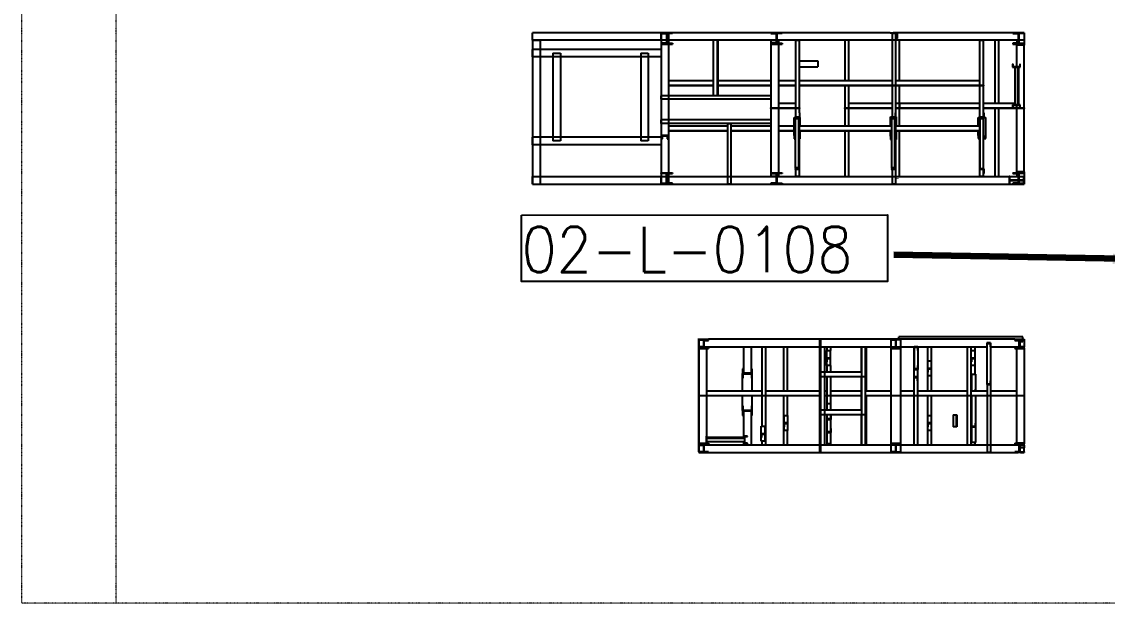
# Model space of a CAD drawing. Header units: inches. Extents: x 19 to 689223, y 34 to 210034.
# Drawn here: x 130474 to 144247, y 122592 to 129971 of the extents above; entities that cross this region are included whole.
import ezdxf

# ---------------------------------------------------------------- set-up
doc = ezdxf.new("R2010")
doc.units = ezdxf.units.IN
doc.header["$MEASUREMENT"] = 0
doc.linetypes.add('DIVIDE2', pattern=[0.625, 0.25, -0.125, 0, -0.125, 0, -0.125])
for name, color, linetype in [('_Auto', 7, 'Continuous'), ('CABLEROUTEALL-EMBED 1_DWG$0$DwgTemplate', 7, 'Continuous'), ('Pointers', 136, 'Continuous')]:
    doc.layers.add(name, color=color, linetype=linetype)
doc.layers.add('Layout', color=6, linetype='Continuous', lineweight=20)
doc.layers.add('SKIDS', color=3, linetype='Continuous', lineweight=30)
doc.styles.add('HZTXT', font='txt_qlt.shx', dxfattribs={"width": 0.7, "bigfont": 'hztxt.shx'})
doc.dimstyles.new('ISO-25', dxfattribs={"dimtxt": 1000, "dimasz": 2.5, "dimexe": 1.25, "dimexo": 0.625, "dimtad": 1, "dimlfac": 1.016, "dimtxsty": 'HZTXT', "dimcen": 2.5, "dimclrd": 4, "dimclre": 4, "dimclrt": 4, "dimadec": 4, "dimazin": 0, "dimtfac": 1, "dimtmove": 0, "dimatfit": 3, "dimfxl": 1, "dimlwd": -1, "dimlwe": -1, "dimarcsym": 0})

msp = doc.modelspace()

# ---------------------------------------------------------------- linework, layer by layer
at = {"layer": '_Auto', "color": 7, "linetype": 'Continuous'}
msp.add_lwpolyline([(136816.2732, 127518.2678), (141457.2645, 127519.0344), (141457.2645, 126676.2025), (136816.2732, 126675.4359)], close=True, dxfattribs=at)
at = {"layer": 'CABLEROUTEALL-EMBED 1_DWG$0$DwgTemplate', "color": 9, "linetype": 'Continuous'}
for p, q in [((138585.6276, 129830.9465), (136953.8115, 129830.9465)), ((136953.8115, 129734.9573), (136953.8115, 129830.9465)), ((138585.6276, 129830.9465), (138585.6276, 127911.1628)), ((138585.6276, 129830.9465), (138681.6168, 129830.9465)), ((138585.6276, 129830.9465), (138585.6276, 129821.3475)), ((138585.6276, 129830.9465), (138729.6114, 129830.9465)), ((138585.6276, 129734.9573), (138585.6276, 129830.9465)), ((141493.2019, 129830.9465), (138585.6276, 129830.9465)), ((138585.6276, 129821.3475), (138654.2599, 129821.3475)), ((138654.2599, 129821.3475), (138654.2599, 129696.5616)), ((138729.6114, 129821.3475), (138660.9791, 129821.3475)), ((138660.9791, 129821.3475), (138660.9791, 129696.5616)), ((138681.6168, 129830.9465), (138681.6168, 127911.1628)), ((138729.6114, 129830.9465), (138729.6114, 129821.3475)), ((139977.4707, 129830.9465), (140121.4545, 129830.9465)), ((139977.4707, 129830.9465), (139977.4707, 129821.3475)), ((139977.4707, 129821.3475), (140046.103, 129821.3475)), ((140046.103, 129821.3475), (140046.103, 129696.5616)), ((140121.4545, 129821.3475), (140052.8223, 129821.3475)), ((140052.8223, 129821.3475), (140052.8223, 129696.5616)), ((140121.4545, 129830.9465), (140121.4545, 129821.3475)), ((141493.2019, 129830.9465), (141529.008, 129830.9465)), ((141529.008, 129825.1871), (141493.2019, 129825.1871)), ((141515.2175, 129825.1871), (141515.2175, 128758.7473)), ((141585.2896, 129830.9465), (141529.008, 129830.9465)), ((141529.008, 129830.9465), (141529.008, 129825.1871)), ((141529.008, 129825.1871), (141580.787, 129825.1871)), ((141561.2923, 129825.1871), (141561.2923, 128813.4611)), ((141577.9225, 129758.9546), (141580.787, 129758.9546)), ((141580.787, 129825.1871), (141580.787, 129758.9546)), ((141580.787, 129758.9546), (141585.2896, 129758.9546)), ((141585.2896, 129758.9546), (141585.2896, 129830.9465)), ((143193.1084, 129830.9465), (141585.2896, 129830.9465)), ((141585.2896, 129758.9546), (141585.2896, 129764.7139)), ((143049.1246, 129830.9465), (143193.1084, 129830.9465)), ((143049.1246, 129830.9465), (143049.1246, 129821.3475)), ((143049.1246, 129821.3475), (143117.7569, 129821.3475)), ((143117.7569, 129821.3475), (143117.7569, 129696.5616)), ((143193.1084, 129821.3475), (143124.4761, 129821.3475)), ((143124.4761, 129821.3475), (143124.4761, 129696.5616)), ((143193.1084, 129830.9465), (143193.1084, 129821.3475)), ((143193.1084, 129830.9465), (143193.1084, 129734.9573)), ((136953.8115, 129734.9573), (136953.8115, 127911.1628)), ((136953.8115, 129734.9573), (137049.8007, 129734.9573)), ((138585.6276, 129734.9573), (136953.8115, 129734.9573)), ((136953.8115, 129523.7811), (136953.8115, 129619.7703)), ((138585.6276, 129619.7703), (136953.8115, 129619.7703)), ((137049.8007, 129734.9573), (137049.8007, 127911.1628)), ((143193.1084, 129734.9573), (138585.6276, 129734.9573)), ((138585.6276, 129696.5616), (138585.6276, 129686.9627)), ((138654.2599, 129696.5616), (138585.6276, 129696.5616)), ((138585.6276, 129686.9627), (138729.6114, 129686.9627)), ((138660.9791, 129696.5616), (138729.6114, 129696.5616)), ((138729.6114, 129696.5616), (138729.6114, 129686.9627)), ((139245.0733, 129734.9573), (139245.0733, 129032.3165)), ((139299.7871, 129032.3165), (139299.7871, 129734.9573)), ((139305.5465, 129734.9573), (139305.5465, 129032.3165)), ((139977.4707, 129734.9573), (139977.4707, 128007.152)), ((139977.4707, 129734.9573), (140073.4599, 129734.9573)), ((139977.4707, 129696.5616), (139977.4707, 129686.9627)), ((140046.103, 129696.5616), (139977.4707, 129696.5616)), ((139977.4707, 129686.9627), (140121.4545, 129686.9627)), ((140052.8223, 129696.5616), (140121.4545, 129696.5616)), ((140073.4599, 129734.9573), (140073.4599, 128007.152)), ((140121.4545, 129696.5616), (140121.4545, 129686.9627)), ((140296.1548, 128758.7473), (140296.1548, 129734.9573)), ((140296.1548, 129734.9573), (140342.2296, 129734.9573)), ((140342.2296, 128813.4611), (140342.2296, 129734.9573)), ((140918.1647, 129734.9573), (140918.1647, 129219.4954)), ((140964.2395, 129734.9573), (140964.2395, 129219.4954)), ((141609.2869, 129219.4954), (141609.2869, 129734.9573)), ((142628.692, 129734.9573), (142674.7668, 129734.9573)), ((142628.692, 128758.7473), (142628.692, 129734.9573)), ((142674.7668, 128758.7473), (142674.7668, 129734.9573)), ((142818.7506, 129734.9573), (142818.7506, 128931.5278)), ((142864.8254, 129734.9573), (142864.8254, 128931.5278)), ((143117.7569, 129696.5616), (143049.1246, 129696.5616)), ((143049.1246, 129696.5616), (143049.1246, 129686.9627)), ((143049.1246, 129686.9627), (143193.1084, 129686.9627)), ((143097.1192, 129734.9573), (143097.1192, 129696.5616)), ((143097.1192, 129686.9627), (143097.1192, 129674.7721)), ((143193.1084, 129674.7721), (143097.1192, 129674.7721)), ((143097.1192, 129397.4157), (143097.1192, 129674.7721)), ((143124.4761, 129696.5616), (143193.1084, 129696.5616)), ((143193.1084, 129734.9573), (143193.1084, 129696.5616)), ((143193.1084, 129696.5616), (143193.1084, 129686.9627)), ((143193.1084, 129686.9627), (143193.1084, 129674.7721)), ((143193.1084, 128067.3372), (143193.1084, 129674.7721)), ((138585.6276, 129523.7811), (136953.8115, 129523.7811)), ((137212.9823, 129571.7757), (137308.9715, 129571.7757)), ((137212.9823, 129571.7757), (137212.9823, 128458.3011)), ((137308.9715, 129571.7757), (137308.9715, 128458.3011)), ((138326.4568, 129571.7757), (138326.4568, 128458.3011)), ((138326.4568, 129571.7757), (138422.446, 129571.7757)), ((138422.446, 129571.7757), (138422.446, 128458.3011)), ((140290.3947, 129475.0186), (140290.3947, 129398.2272)), ((140296.1548, 129475.0186), (140290.3947, 129475.0186)), ((140295.1941, 129405.9064), (140295.1941, 129467.3394)), ((140295.1941, 129467.3394), (140296.1548, 129467.3394)), ((140342.2296, 129475.0186), (140573.552, 129475.0186)), ((140573.552, 129475.0186), (140573.552, 129398.2272)), ((140290.3947, 129398.2272), (140296.1548, 129398.2272)), ((140296.1548, 129405.9064), (140295.1941, 129405.9064)), ((140342.2296, 129398.2272), (140573.552, 129398.2272)), ((143052.4628, 129432.8904), (143045.246, 129432.8904)), ((143045.246, 129432.8904), (143045.246, 129394.3681)), ((143045.246, 129394.3681), (143142.771, 129394.3681)), ((143052.4628, 129397.4157), (143052.4628, 129432.8904)), ((143135.5542, 129397.4157), (143052.4628, 129397.4157)), ((143074.0428, 129394.3681), (143074.0428, 128914.4221)), ((143112.5651, 128914.4221), (143112.5651, 129394.3681)), ((143122.8053, 128914.4221), (143122.8053, 129394.3681)), ((143142.771, 129432.8904), (143135.5542, 129432.8904)), ((143135.5542, 129432.8904), (143135.5542, 129397.4157)), ((143142.771, 129394.3681), (143142.771, 129432.8904)), ((139245.0733, 129219.4954), (138681.6168, 129219.4954)), ((139977.4707, 129219.4954), (139305.5465, 129219.4954)), ((140296.1548, 129219.4954), (140073.4599, 129219.4954)), ((141515.2175, 129219.4954), (140342.2296, 129219.4954)), ((142628.692, 129219.4954), (141561.2923, 129219.4954)), ((138681.6168, 129164.7815), (139245.0733, 129164.7815)), ((139245.0733, 129159.0222), (138681.6168, 129159.0222)), ((139305.5465, 129164.7815), (139977.4707, 129164.7815)), ((139977.4707, 129159.0222), (139305.5465, 129159.0222)), ((140073.4599, 129164.7815), (140296.1548, 129164.7815)), ((140296.1548, 129159.0222), (140073.4599, 129159.0222)), ((140342.2296, 129164.7815), (141561.2923, 129164.7815)), ((140342.2296, 129159.0222), (140342.2296, 129164.7815)), ((141561.2923, 129159.0222), (140342.2296, 129159.0222)), ((140918.1647, 129159.0222), (140918.1647, 128643.5603)), ((140964.2395, 129159.0222), (140964.2395, 128643.5603)), ((141561.2923, 129159.0222), (141561.2923, 129164.7815)), ((141561.2923, 129164.7815), (142674.7668, 129164.7815)), ((141561.2923, 129164.7815), (141561.2923, 129159.0222)), ((142674.7668, 129159.0222), (141561.2923, 129159.0222)), ((141609.2869, 128876.814), (141609.2869, 129159.0222)), ((142674.7668, 129164.7815), (142674.7668, 129159.0222)), ((138585.6276, 128986.2416), (138585.6276, 129032.3165)), ((139977.4707, 129032.3165), (138585.6276, 129032.3165)), ((139977.4707, 128986.2416), (138585.6276, 128986.2416)), ((139977.4707, 129032.3165), (139977.4707, 128986.2416)), ((140296.1548, 128931.5278), (140073.4599, 128931.5278)), ((141515.2175, 128931.5278), (140964.2395, 128931.5278)), ((141609.2869, 128931.5278), (141561.2923, 128931.5278)), ((141609.2869, 128876.814), (141609.2869, 128931.5278)), ((142628.692, 128931.5278), (141609.2869, 128931.5278)), ((141609.2869, 128931.5278), (141609.2869, 128876.814)), ((143074.0428, 128931.5278), (142674.7668, 128931.5278)), ((139977.4707, 128871.0546), (139977.4707, 128876.814)), ((139977.4707, 128876.814), (140342.2296, 128876.814)), ((140342.2296, 128871.0546), (139977.4707, 128871.0546)), ((140340.789, 128813.4611), (140340.789, 128758.7473)), ((140346.5484, 128813.4611), (140340.789, 128813.4611)), ((140342.2296, 128876.814), (140342.2296, 128871.0546)), ((140346.5484, 128752.9879), (140346.5484, 128813.4611)), ((140918.1647, 128871.0546), (140918.1647, 128876.814)), ((140918.1647, 128876.814), (141515.2175, 128876.814)), ((141515.2175, 128871.0546), (140918.1647, 128871.0546)), ((141562.7321, 128813.4611), (141556.9727, 128813.4611)), ((141556.9727, 128813.4611), (141556.9727, 128758.7473)), ((141561.2923, 128876.814), (141609.2869, 128876.814)), ((141609.2869, 128871.0546), (141561.2923, 128871.0546)), ((141562.7321, 128752.9879), (141562.7321, 128813.4611)), ((141609.2869, 128871.0546), (141609.2869, 128876.814)), ((141609.2869, 128876.814), (142628.692, 128876.814)), ((141609.2869, 128876.814), (141609.2869, 128871.0546)), ((142628.692, 128871.0546), (141609.2869, 128871.0546)), ((141609.2869, 128643.5603), (141609.2869, 128871.0546)), ((142674.7668, 128871.0546), (142674.7668, 128876.814)), ((142674.7668, 128876.814), (143045.246, 128876.814)), ((143193.1084, 128871.0546), (142674.7668, 128871.0546)), ((142680.0462, 128813.4611), (142680.0462, 128758.7473)), ((142685.8055, 128813.4611), (142680.0462, 128813.4611)), ((142685.8055, 128752.9879), (142685.8055, 128813.4611)), ((142818.7506, 128871.0546), (142818.7506, 128007.152)), ((142864.8254, 128871.0546), (142864.8254, 128007.152)), ((143142.771, 128914.4221), (143045.246, 128914.4221)), ((143045.246, 128914.4221), (143045.246, 128875.8998)), ((143045.246, 128875.8998), (143052.4628, 128875.8998)), ((143052.4628, 128875.8998), (143052.4628, 128911.3745)), ((143052.4628, 128911.3745), (143135.5542, 128911.3745)), ((143052.4628, 128876.814), (143135.5542, 128876.814)), ((143097.1192, 128067.3372), (143097.1192, 128911.3745)), ((143135.5542, 128911.3745), (143135.5542, 128875.8998)), ((143135.5542, 128875.8998), (143142.771, 128875.8998)), ((143142.771, 128875.8998), (143142.771, 128914.4221)), ((143142.771, 128876.814), (143193.1084, 128876.814)), ((143193.1084, 128876.814), (143193.1084, 128871.0546)), ((138585.6276, 128679.0763), (138585.6276, 128725.1511)), ((139977.4707, 128725.1511), (138585.6276, 128725.1511)), ((139977.4707, 128679.0763), (138585.6276, 128679.0763)), ((139430.3324, 128643.5603), (138681.6168, 128643.5603)), ((139430.3324, 127911.1628), (139430.3324, 128679.0763)), ((139430.3324, 128679.0763), (139476.4072, 128679.0763)), ((139476.4072, 127911.1628), (139476.4072, 128679.0763)), ((139977.4707, 128643.5603), (139476.4072, 128643.5603)), ((139977.4707, 128725.1511), (139977.4707, 128679.0763)), ((140275.0364, 128643.5603), (140073.4599, 128643.5603)), ((140275.0364, 128527.4947), (140275.0364, 128755.8676)), ((140275.0364, 128755.8676), (140286.0752, 128755.8676)), ((140286.0752, 128758.7473), (140286.0752, 128752.9879)), ((140340.789, 128758.7473), (140286.0752, 128758.7473)), ((140286.0752, 128752.9879), (140346.5484, 128752.9879)), ((140292.7944, 128740.7973), (140334.0698, 128740.7973)), ((140292.7944, 128118.2115), (140292.7944, 128740.7973)), ((140296.1548, 128740.7973), (140296.1548, 128752.9879)), ((140334.0698, 128118.2115), (140334.0698, 128740.7973)), ((140342.2296, 128106.0208), (140342.2296, 128752.9879)), ((141511.8578, 128643.5603), (140342.2296, 128643.5603)), ((140346.5484, 128755.8676), (140351.8278, 128755.8676)), ((140351.8278, 128643.5603), (140351.8278, 128755.8676)), ((141494.0998, 128643.5603), (141494.0998, 128765.8726)), ((141494.0998, 128765.8726), (141515.2175, 128765.8726)), ((141502.2589, 128758.7473), (141502.2589, 128752.9879)), ((141556.9727, 128758.7473), (141502.2589, 128758.7473)), ((141502.2589, 128752.9879), (141562.7321, 128752.9879)), ((141511.8578, 128740.7973), (141553.1332, 128740.7973)), ((141511.8578, 128118.2115), (141511.8578, 128740.7973)), ((141515.2175, 128752.9879), (141515.2175, 128740.7973)), ((141553.1332, 128118.2115), (141553.1332, 128740.7973)), ((141561.2923, 128752.9879), (141561.2923, 128106.0208)), ((142628.692, 128643.5603), (141561.2923, 128643.5603)), ((141562.7321, 128765.8726), (141570.8912, 128765.8726)), ((141570.8912, 128643.5603), (141570.8912, 128765.8726)), ((142606.8056, 128755.8676), (142625.3324, 128755.8676)), ((142606.8056, 128643.5603), (142606.8056, 128755.8676)), ((142625.3324, 128758.7473), (142625.3324, 128752.9879)), ((142680.0462, 128758.7473), (142625.3324, 128758.7473)), ((142625.3324, 128752.9879), (142685.8055, 128752.9879)), ((142628.692, 128106.0208), (142628.692, 128752.9879)), ((142634.9304, 128740.7973), (142676.2058, 128740.7973)), ((142634.9304, 128106.0208), (142634.9304, 128740.7973)), ((142674.7668, 128740.7973), (142674.7668, 128752.9879)), ((142676.2058, 128106.0208), (142676.2058, 128740.7973)), ((142685.8055, 128755.8676), (142704.3306, 128755.8676)), ((142704.3306, 128525.6203), (142704.3306, 128755.8676)), ((136953.8115, 128410.3065), (136953.8115, 128506.2957)), ((138585.6276, 128506.2957), (136953.8115, 128506.2957)), ((138595.2265, 128527.4947), (138595.2265, 128486.2194)), ((138672.0179, 128527.4947), (138595.2265, 128527.4947)), ((138602.9056, 128522.6953), (138664.3387, 128522.6953)), ((138602.9056, 128486.2194), (138602.9056, 128522.6953)), ((138664.3387, 128522.6953), (138664.3387, 128486.2194)), ((138672.0179, 128486.2194), (138672.0179, 128527.4947)), ((138681.6168, 128588.8464), (139430.3324, 128588.8464)), ((139430.3324, 128583.0871), (138681.6168, 128583.0871)), ((139476.4072, 128588.8464), (139977.4707, 128588.8464)), ((139977.4707, 128583.0871), (139476.4072, 128583.0871)), ((140073.4599, 128588.8464), (140275.0364, 128588.8464)), ((140275.0364, 128583.0871), (140073.4599, 128583.0871)), ((140292.7944, 128527.4947), (140275.0364, 128527.4947)), ((140275.0364, 128527.4947), (140275.0364, 128486.2194)), ((140282.7155, 128522.6953), (140292.7944, 128522.6953)), ((140282.7155, 128486.2194), (140282.7155, 128522.6953)), ((140351.8278, 128527.4947), (140334.0698, 128527.4947)), ((140334.0698, 128522.6953), (140344.1486, 128522.6953)), ((140342.2296, 128588.8464), (141511.8578, 128588.8464)), ((140342.2296, 128583.0871), (140342.2296, 128588.8464)), ((141511.8578, 128583.0871), (140342.2296, 128583.0871)), ((140344.1486, 128522.6953), (140344.1486, 128486.2194)), ((140351.8278, 128527.4947), (140351.8278, 128583.0871)), ((140351.8278, 128486.2194), (140351.8278, 128527.4947)), ((140918.1647, 128583.0871), (140918.1647, 128007.152)), ((140964.2395, 128583.0871), (140964.2395, 128007.152)), ((141494.0998, 128517.7405), (141494.0998, 128583.0871)), ((141494.0998, 128517.7405), (141494.0998, 128476.4652)), ((141511.8578, 128517.7405), (141494.0998, 128517.7405)), ((141501.779, 128476.4652), (141501.779, 128512.9411)), ((141501.779, 128512.9411), (141511.8578, 128512.9411)), ((141553.1332, 128588.8464), (141561.2923, 128588.8464)), ((141561.2923, 128583.0871), (141553.1332, 128583.0871)), ((141570.8912, 128517.7405), (141553.1332, 128517.7405)), ((141553.1332, 128512.9411), (141563.212, 128512.9411)), ((141561.2923, 128583.0871), (141561.2923, 128588.8464)), ((141561.2923, 128588.8464), (142634.9304, 128588.8464)), ((141561.2923, 128588.8464), (141561.2923, 128583.0871)), ((142634.9304, 128583.0871), (141561.2923, 128583.0871)), ((141563.212, 128512.9411), (141563.212, 128476.4652)), ((141570.8912, 128517.7405), (141570.8912, 128583.0871)), ((141570.8912, 128476.4652), (141570.8912, 128517.7405)), ((141609.2869, 128007.152), (141609.2869, 128583.0871)), ((142606.8056, 128525.6203), (142606.8056, 128583.0871)), ((142606.8064, 128525.6203), (142606.8064, 128487.0979)), ((142614.0233, 128525.6203), (142606.8064, 128525.6203)), ((142614.0233, 128490.1456), (142614.0233, 128525.6203)), ((142697.1146, 128525.6203), (142697.1146, 128490.1456)), ((142704.3315, 128525.6203), (142697.1146, 128525.6203)), ((142704.3315, 128487.0979), (142704.3315, 128525.6203)), ((138585.6276, 128410.3065), (136953.8115, 128410.3065)), ((137308.9715, 128458.3011), (137212.9823, 128458.3011)), ((138422.446, 128458.3011), (138326.4568, 128458.3011)), ((138595.2265, 128486.2194), (138602.9056, 128486.2194)), ((138664.3387, 128486.2194), (138672.0179, 128486.2194)), ((140275.0364, 128486.2194), (140282.7155, 128486.2194)), ((140292.7944, 128487.0979), (140282.7155, 128487.0979)), ((140344.1486, 128487.0979), (140342.2296, 128487.0979)), ((140344.1486, 128486.2194), (140351.8278, 128486.2194)), ((141494.0998, 128476.4652), (141501.779, 128476.4652)), ((141511.8578, 128497.1028), (141501.779, 128497.1028)), ((141563.212, 128497.1028), (141561.2923, 128497.1028)), ((141563.212, 128476.4652), (141570.8912, 128476.4652)), ((142606.8064, 128487.0979), (142628.692, 128487.0979)), ((142628.692, 128490.1456), (142614.0233, 128490.1456)), ((142697.1146, 128490.1456), (142676.2058, 128490.1456)), ((142676.2058, 128487.0979), (142704.3315, 128487.0979)), ((140343.6687, 128106.0208), (140283.1955, 128106.0208)), ((140283.1955, 128106.0208), (140283.1955, 128100.2615)), ((140283.1955, 128100.2615), (140337.9093, 128100.2615)), ((140334.0698, 128118.2115), (140292.7944, 128118.2115)), ((140296.1548, 128106.0208), (140296.1548, 128118.2115)), ((140296.1548, 128007.152), (140296.1548, 128100.2615)), ((140337.9093, 128100.2615), (140337.9093, 128045.5477)), ((140343.6687, 128045.5477), (140343.6687, 128106.0208)), ((141505.1386, 128106.0208), (141505.1386, 128100.2615)), ((141565.6118, 128106.0208), (141505.1386, 128106.0208)), ((141505.1386, 128100.2615), (141559.8524, 128100.2615)), ((141553.1332, 128118.2115), (141511.8578, 128118.2115)), ((141515.2175, 128118.2115), (141515.2175, 128106.0208)), ((141515.2175, 128100.2615), (141515.2175, 127911.1628)), ((141559.8524, 128100.2615), (141559.8524, 128045.5477)), ((141565.6118, 128045.5477), (141565.6118, 128106.0208)), ((142685.8055, 128106.0208), (142625.3324, 128106.0208)), ((142625.3324, 128106.0208), (142625.3324, 128100.2615)), ((142625.3324, 128100.2615), (142680.0462, 128100.2615)), ((142628.692, 128007.152), (142628.692, 128100.2615)), ((142676.2058, 128106.0208), (142634.9304, 128106.0208)), ((142674.7668, 128007.152), (142674.7668, 128100.2615)), ((142680.0462, 128100.2615), (142680.0462, 128045.5477)), ((142685.8055, 128045.5477), (142685.8055, 128106.0208)), ((136953.8115, 128007.152), (138585.6276, 128007.152)), ((136953.8115, 127911.1628), (136953.8115, 128007.152)), ((138585.6276, 128045.5477), (138585.6276, 128055.1466)), ((138585.6276, 128055.1466), (138729.6114, 128055.1466)), ((138654.2599, 128045.5477), (138585.6276, 128045.5477)), ((138585.6276, 128007.152), (143193.1084, 128007.152)), ((138585.6276, 127911.1628), (138585.6276, 128007.152)), ((138654.2599, 127920.7617), (138654.2599, 128045.5477)), ((138660.9791, 128045.5477), (138729.6114, 128045.5477)), ((138660.9791, 127920.7617), (138660.9791, 128045.5477)), ((138729.6114, 128055.1466), (138729.6114, 128045.5477)), ((139977.4707, 128055.1466), (140121.4545, 128055.1466)), ((139977.4707, 128055.1466), (139977.4707, 128045.5477)), ((139977.4707, 128045.5477), (140046.103, 128045.5477)), ((140073.4599, 128007.152), (139977.4707, 128007.152)), ((140046.103, 128045.5477), (140046.103, 127920.7617)), ((140121.4545, 128045.5477), (140052.8223, 128045.5477)), ((140052.8223, 128045.5477), (140052.8223, 127920.7617)), ((140121.4545, 128055.1466), (140121.4545, 128045.5477)), ((140342.2296, 128007.152), (140296.1548, 128007.152)), ((140337.9093, 128045.5477), (140343.6687, 128045.5477)), ((140342.2296, 128007.152), (140342.2296, 128045.5477)), ((141559.8524, 128045.5477), (141565.6118, 128045.5477)), ((141561.2923, 128045.5477), (141561.2923, 127911.1628)), ((141585.2896, 127983.1547), (141585.2896, 127977.3953)), ((142674.7668, 128007.152), (142628.692, 128007.152)), ((142680.0462, 128045.5477), (142685.8055, 128045.5477)), ((143008.8091, 128007.152), (143001.13, 128007.152)), ((143001.13, 128007.152), (143001.13, 127911.1628)), ((143008.8091, 127961.7971), (143008.8091, 128007.152)), ((143185.4292, 127961.7971), (143008.8091, 127961.7971)), ((143008.8091, 127911.1628), (143008.8091, 127956.5177)), ((143008.8091, 127956.5177), (143185.4292, 127956.5177)), ((143049.1246, 128055.1466), (143049.1246, 128045.5477)), ((143049.1246, 128055.1466), (143193.1084, 128055.1466)), ((143049.1246, 128045.5477), (143117.7569, 128045.5477)), ((143097.1192, 128067.3372), (143097.1192, 128055.1466)), ((143193.1084, 128067.3372), (143097.1192, 128067.3372)), ((143097.1192, 128045.5477), (143097.1192, 128007.152)), ((143117.7569, 128045.5477), (143117.7569, 127920.7617)), ((143124.4761, 128045.5477), (143124.4761, 127920.7617)), ((143193.1084, 128045.5477), (143124.4761, 128045.5477)), ((143185.4292, 128007.152), (143185.4292, 127961.7971)), ((143193.1084, 128007.152), (143185.4292, 128007.152)), ((143185.4292, 127956.5177), (143185.4292, 127911.1628)), ((143193.1084, 128067.3372), (143193.1084, 128055.1466)), ((143193.1084, 128055.1466), (143193.1084, 128045.5477)), ((143193.1084, 128045.5477), (143193.1084, 128007.152)), ((143193.1084, 127911.1628), (143193.1084, 128007.152)), ((143193.1084, 128007.152), (143193.1084, 127911.1628)), ((136953.8115, 127911.1628), (137049.8007, 127911.1628)), ((136953.8115, 127911.1628), (138585.6276, 127911.1628)), ((138585.6276, 127920.7617), (138654.2599, 127920.7617)), ((138585.6276, 127920.7617), (138585.6276, 127911.1628)), ((138681.6168, 127911.1628), (138585.6276, 127911.1628)), ((138585.6276, 127911.1628), (143193.1084, 127911.1628)), ((138585.6276, 127911.1628), (138729.6114, 127911.1628)), ((138729.6114, 127920.7617), (138660.9791, 127920.7617)), ((138729.6114, 127911.1628), (138729.6114, 127920.7617)), ((139476.4072, 127911.1628), (139430.3324, 127911.1628)), ((139977.4707, 127920.7617), (139977.4707, 127911.1628)), ((140046.103, 127920.7617), (139977.4707, 127920.7617)), ((139977.4707, 127911.1628), (140121.4545, 127911.1628)), ((140052.8223, 127920.7617), (140121.4545, 127920.7617)), ((140121.4545, 127920.7617), (140121.4545, 127911.1628)), ((141561.2923, 127911.1628), (141515.2175, 127911.1628)), ((141585.2896, 127911.1628), (141585.2896, 127916.9221)), ((143001.13, 127911.1628), (143008.8091, 127911.1628)), ((143117.7569, 127920.7617), (143049.1246, 127920.7617)), ((143049.1246, 127920.7617), (143049.1246, 127911.1628)), ((143049.1246, 127911.1628), (143193.1084, 127911.1628)), ((143124.4761, 127920.7617), (143193.1084, 127920.7617)), ((143185.4292, 127911.1628), (143193.1084, 127911.1628)), ((143193.1084, 127920.7617), (143193.1084, 127911.1628)), ((139065.5735, 125943.3845), (139065.5735, 125934.7455)), ((139065.5735, 125943.3845), (139185.56, 125943.3845)), ((139065.5735, 125847.3954), (139065.5735, 125934.7455)), ((139065.5735, 125934.7455), (139122.4471, 125934.7455)), ((139122.4471, 125934.7455), (139122.4471, 125832.0371)), ((139128.6864, 125934.7455), (139128.6864, 125832.0371)), ((139185.56, 125934.7455), (139128.6864, 125934.7455)), ((139128.6864, 125928.0263), (139185.56, 125928.0263)), ((139128.6864, 125928.0263), (139128.6864, 125847.3954)), ((143073.1219, 125943.3845), (139185.56, 125943.3845)), ((139185.56, 125928.0263), (139185.56, 125943.3845)), ((139185.56, 125943.3845), (139185.56, 125934.7455)), ((140601.4004, 125943.3845), (140607.1598, 125943.3845)), ((140601.4004, 124506.5945), (140601.4004, 125943.3845)), ((140607.1598, 125943.3845), (140607.1598, 124506.5945)), ((141501.299, 125943.3845), (141621.2855, 125943.3845)), ((141501.299, 125943.3845), (141501.299, 125934.7455)), ((141501.299, 125943.3845), (141501.299, 124503.5468)), ((141501.299, 125943.3845), (141621.2855, 125943.3845)), ((141501.299, 125934.7455), (141558.1726, 125934.7455)), ((141558.1726, 125934.7455), (141558.1726, 125832.0371)), ((141564.4119, 125934.7455), (141564.4119, 125832.0371)), ((141621.2855, 125934.7455), (141564.4119, 125934.7455)), ((141600.3689, 125974.4345), (141604.5165, 125974.5205)), ((143172.1918, 125974.4345), (141600.3689, 125974.4345)), ((141600.7028, 125943.3845), (141600.3689, 125974.4345)), ((143176.3393, 125974.5205), (141604.5165, 125974.5205)), ((141621.2855, 125943.3845), (141621.2855, 125934.7455)), ((141621.2855, 125943.3845), (141621.2855, 124503.5468)), ((142717.578, 125894.622), (142766.3405, 125894.622)), ((142717.578, 125894.622), (142717.578, 125367.4494)), ((142717.578, 125894.622), (142717.578, 125888.5267)), ((142766.3405, 125894.622), (142717.578, 125894.622)), ((142717.578, 125888.5267), (142760.2452, 125888.5267)), ((142760.2452, 125888.5267), (142760.2452, 125845.8595)), ((142766.3405, 125894.622), (142766.3405, 125367.4494)), ((142766.3405, 125845.8595), (142766.3405, 125894.622)), ((143073.1219, 125943.3845), (143073.1219, 125928.0263)), ((143073.1219, 125943.3845), (143193.1084, 125943.3845)), ((143073.1219, 125943.3845), (143073.1219, 125934.7455)), ((143073.1219, 125934.7455), (143129.9955, 125934.7455)), ((143073.1219, 125928.0263), (143129.9955, 125928.0263)), ((143129.9955, 125934.7455), (143129.9955, 125832.0371)), ((143129.9955, 125847.3954), (143129.9955, 125928.0263)), ((143136.2348, 125934.7455), (143136.2348, 125832.0371)), ((143193.1084, 125934.7455), (143136.2348, 125934.7455)), ((143172.78, 125919.7268), (143136.2348, 125918.9692)), ((143172.78, 125919.7268), (143136.2348, 125919.7268)), ((143136.2348, 125913.2092), (143176.9895, 125914.0541)), ((143176.3393, 125974.5205), (143172.1918, 125974.4345)), ((143172.1918, 125974.4345), (143172.5256, 125943.3845)), ((143172.6185, 125934.7455), (143172.78, 125919.7268)), ((143176.6741, 125943.3845), (143176.3393, 125974.5205)), ((143176.9895, 125914.0541), (143176.767, 125934.7455)), ((143193.1084, 125943.3845), (143193.1084, 125934.7455)), ((143193.1084, 125934.7455), (143193.1084, 125847.3954)), ((139065.5735, 125832.0371), (139065.5735, 125847.3954)), ((139065.5735, 125847.3954), (139122.4471, 125847.3954)), ((139122.4471, 125847.3954), (139065.5735, 125847.3954)), ((139065.5735, 125832.0371), (139065.5735, 125823.3981)), ((139122.4471, 125832.0371), (139065.5735, 125832.0371)), ((139065.5735, 125823.3981), (139185.56, 125823.3981)), ((139065.5735, 125823.3981), (139065.5735, 124623.5333)), ((139065.5735, 125823.3981), (139161.5627, 125823.3981)), ((139128.6864, 125847.3954), (141795.3868, 125847.3954)), ((139128.6864, 125832.0371), (139185.56, 125832.0371)), ((139161.5627, 125832.0371), (139161.5627, 125847.3954)), ((139161.5627, 125823.3981), (139161.5627, 124623.5333)), ((139185.56, 125832.0371), (139185.56, 125823.3981)), ((139631.9097, 125847.3954), (139631.9097, 125509.7534)), ((139727.8989, 125847.3954), (139727.8989, 125509.7534)), ((139862.2837, 125847.3954), (139908.3585, 125847.3954)), ((139862.2837, 125847.3954), (139862.2837, 124839.5089)), ((139908.3585, 125847.3954), (139908.3585, 124599.536)), ((140140.6524, 125847.3954), (140140.6524, 125283.9389)), ((140186.7272, 125847.3954), (140186.7272, 125283.9389)), ((140661.8736, 125469.198), (140661.8736, 125847.3954)), ((140687.7907, 125847.3954), (140687.7907, 125799.4008)), ((140687.7907, 125799.4008), (140736.5532, 125799.4008)), ((140687.7907, 125607.4224), (140687.7907, 125799.4008)), ((140733.8655, 125847.3954), (140733.8655, 125799.4008)), ((140736.5532, 125607.4224), (140736.5532, 125799.4008)), ((141129.3409, 125523.9118), (141129.3409, 125847.3954)), ((141131.2607, 124599.536), (141131.2607, 125847.3954)), ((141131.2607, 125847.3954), (141177.3355, 125847.3954)), ((141177.3355, 124599.536), (141177.3355, 125847.3954)), ((141189.8141, 125283.9389), (141189.8141, 125847.3954)), ((141501.299, 125832.0371), (141501.299, 125823.3981)), ((141558.1726, 125832.0371), (141501.299, 125832.0371)), ((141501.299, 125823.3981), (141621.2855, 125823.3981)), ((141564.4119, 125832.0371), (141621.2855, 125832.0371)), ((141621.2855, 125832.0371), (141621.2855, 125823.3981)), ((141791.6663, 125847.3954), (141791.6663, 124599.536)), ((141791.6663, 125847.3954), (141795.3868, 125847.3954)), ((141795.3868, 125847.3954), (141795.3868, 125841.3)), ((141844.1493, 125847.3954), (141795.3868, 125847.3954)), ((141795.3868, 125847.3954), (141795.3868, 125559.4278)), ((141795.3868, 125847.3954), (141844.1493, 125847.3954)), ((141795.3868, 125841.3), (141838.054, 125841.3)), ((141838.054, 125841.3), (141838.054, 125798.6329)), ((141838.054, 125798.6329), (141844.1493, 125798.6329)), ((141844.1493, 125847.3954), (142717.578, 125847.3954)), ((141844.1493, 125798.6329), (141844.1493, 125847.3954)), ((141844.1493, 125847.3954), (141844.1493, 125559.4278)), ((141964.4468, 125847.3954), (141964.4468, 125283.9389)), ((142010.5216, 125847.3954), (142010.5216, 125668.3515)), ((142475.1093, 125847.3954), (142521.1841, 125847.3954)), ((142475.1093, 124599.536), (142475.1093, 125847.3954)), ((142521.1841, 124599.536), (142521.1841, 125847.3954)), ((142521.1841, 125799.4008), (142568.6027, 125799.4008)), ((142567.2589, 125847.3954), (142567.2589, 125799.4008)), ((142568.6027, 125607.4224), (142568.6027, 125799.4008)), ((142760.2452, 125845.8595), (142766.3405, 125845.8595)), ((142766.3405, 125847.3954), (143129.9955, 125847.3954)), ((143073.1219, 125832.0371), (143073.1219, 125823.3981)), ((143129.9955, 125832.0371), (143073.1219, 125832.0371)), ((143073.1219, 125823.3981), (143193.1084, 125823.3981)), ((143097.1192, 125832.0371), (143097.1192, 125847.3954)), ((143097.1192, 124623.5333), (143097.1192, 125823.3981)), ((143193.1084, 125823.3981), (143097.1192, 125823.3981)), ((143136.2348, 125847.3954), (143193.1084, 125847.3954)), ((143193.1084, 125847.3954), (143136.2348, 125847.3954)), ((143136.2348, 125832.0371), (143193.1084, 125832.0371)), ((143193.1084, 125832.0371), (143193.1084, 125847.3954)), ((143193.1084, 125832.0371), (143193.1084, 125823.3981)), ((143193.1084, 125823.3981), (143193.1084, 124623.5333)), ((140736.5532, 125703.4116), (140687.7907, 125703.4116)), ((140687.7907, 125703.4116), (140687.7907, 125654.6491)), ((140687.7907, 125654.6491), (140693.886, 125654.6491)), ((140693.886, 125654.6491), (140693.886, 125697.3163)), ((140693.886, 125697.3163), (140736.5532, 125697.3163)), ((140736.5532, 125697.3163), (140736.5532, 125703.4116)), ((141795.3868, 125674.6148), (141791.6663, 125674.6148)), ((141791.6663, 125674.6148), (141791.6663, 125625.8523)), ((141791.6663, 125625.8523), (141795.3868, 125625.8523)), ((141968.8623, 125668.3515), (142017.6248, 125668.3515)), ((141968.8623, 125476.3732), (141968.8623, 125668.3515)), ((142017.6248, 125476.3732), (142017.6248, 125668.3515)), ((142568.6027, 125703.4116), (142521.1841, 125703.4116)), ((142521.1841, 125654.6491), (142525.9356, 125654.6491)), ((142525.9356, 125654.6491), (142525.9356, 125697.3163)), ((142525.9356, 125697.3163), (142568.6027, 125697.3163)), ((142568.6027, 125697.3163), (142568.6027, 125703.4116)), ((139619.911, 125566.627), (139619.911, 125446.6405)), ((139628.5501, 125566.627), (139619.911, 125566.627)), ((139619.911, 125283.9389), (139619.911, 125506.6338)), ((139619.911, 125506.6338), (139739.8975, 125506.6338)), ((139628.5501, 125509.7534), (139628.5501, 125566.627)), ((139731.2585, 125509.7534), (139628.5501, 125509.7534)), ((139628.5501, 125503.5141), (139731.2585, 125503.5141)), ((139628.5501, 125446.6405), (139628.5501, 125503.5141)), ((139739.8975, 125566.627), (139731.2585, 125566.627)), ((139731.2585, 125566.627), (139731.2585, 125509.7534)), ((139731.2585, 125503.5141), (139731.2585, 125446.6405)), ((139739.8975, 125446.6405), (139739.8975, 125566.627)), ((139739.8975, 125283.9389), (139739.8975, 125506.6338)), ((141131.2607, 125523.9118), (140607.1598, 125523.9118)), ((140687.7907, 125607.4224), (140687.7907, 125523.9118)), ((140736.5532, 125607.4224), (140687.7907, 125607.4224)), ((140733.8655, 125607.4224), (140733.8655, 125523.9118)), ((141838.054, 125565.5231), (141795.3868, 125565.5231)), ((141795.3868, 125565.5231), (141795.3868, 125559.4278)), ((141844.1493, 125559.4278), (141795.3868, 125559.4278)), ((141795.3868, 125559.4278), (141844.1493, 125559.4278)), ((141837.7411, 125559.4278), (141837.7411, 124599.536)), ((141844.1493, 125608.1903), (141838.054, 125608.1903)), ((141838.054, 125608.1903), (141838.054, 125565.5231)), ((141844.1493, 125559.4278), (141844.1493, 125608.1903)), ((142017.6248, 125572.3624), (141968.8623, 125572.3624)), ((141968.8623, 125572.3624), (141968.8623, 125523.5999)), ((141968.8623, 125523.5999), (141974.9576, 125523.5999)), ((142017.6248, 125476.3732), (141968.8623, 125476.3732)), ((141974.9576, 125523.5999), (141974.9576, 125566.267)), ((141974.9576, 125566.267), (142017.6248, 125566.267)), ((142010.5216, 125476.3732), (142010.5216, 125283.9389)), ((142017.6248, 125566.267), (142017.6248, 125572.3624)), ((142568.6027, 125607.4224), (142521.1841, 125607.4224)), ((142525.5996, 125497.3713), (142525.5996, 125283.9389)), ((142525.5996, 125497.3713), (142574.3621, 125497.3713)), ((142567.2589, 125607.4224), (142567.2589, 125497.3713)), ((142574.3621, 125497.3713), (142574.3621, 125283.9389)), ((139619.911, 125446.6405), (139628.5501, 125446.6405)), ((139731.2585, 125446.6405), (139739.8975, 125446.6405)), ((140601.4004, 125469.198), (141177.3355, 125469.198)), ((140601.4004, 125463.4386), (140601.4004, 125469.198)), ((141177.3355, 125463.4386), (140601.4004, 125463.4386)), ((140661.8736, 124989.2521), (140661.8736, 125463.4386)), ((140687.7907, 125463.4386), (140687.7907, 125043.9659)), ((140733.8655, 125463.4386), (140733.8655, 125126.0007)), ((141129.3409, 125043.9659), (141129.3409, 125463.4386)), ((141177.3355, 125469.198), (141177.3355, 125463.4386)), ((141791.6663, 125463.4386), (141791.6663, 125457.3433)), ((141840.4288, 125463.4386), (141791.6663, 125463.4386)), ((141791.6663, 125457.3433), (141834.3335, 125457.3433)), ((141834.3335, 125457.3433), (141834.3335, 125414.6761)), ((141834.3335, 125414.6761), (141840.4288, 125414.6761)), ((141840.4288, 125414.6761), (141840.4288, 125463.4386)), ((142760.2452, 125373.5448), (142717.578, 125373.5448)), ((142717.578, 125373.5448), (142717.578, 125367.4494)), ((142717.578, 125367.4494), (142766.3405, 125367.4494)), ((142766.3405, 125367.4494), (142717.578, 125367.4494)), ((142724.4047, 125367.4494), (142724.4047, 124503.5468)), ((142760.2452, 125416.212), (142760.2452, 125373.5448)), ((142766.3405, 125416.212), (142760.2452, 125416.212)), ((142766.3405, 125367.4494), (142766.3405, 125416.212)), ((142766.3405, 125367.4494), (142766.3405, 124503.5468)), ((139065.5735, 125229.225), (139862.2837, 125229.225)), ((139065.5735, 125223.4657), (139065.5735, 125229.225)), ((139862.2837, 125223.4657), (139065.5735, 125223.4657)), ((139862.2837, 125283.9389), (139161.5627, 125283.9389)), ((139619.911, 125036.2868), (139619.911, 125223.4657)), ((139739.8975, 125036.2868), (139739.8975, 125223.4657)), ((139862.2837, 125223.4657), (139862.2837, 125229.225)), ((139862.2837, 125229.225), (140601.4004, 125229.225)), ((139862.2837, 125229.225), (139862.2837, 125223.4657)), ((140601.4004, 125223.4657), (139862.2837, 125223.4657)), ((140601.4004, 125283.9389), (139908.3585, 125283.9389)), ((140140.6524, 125223.4657), (140140.6524, 124599.536)), ((140186.7272, 125223.4657), (140186.7272, 124976.6535)), ((140601.4004, 125229.225), (140601.4004, 125223.4657)), ((140687.7907, 125283.9389), (140661.8736, 125283.9389)), ((140661.8736, 125229.225), (140687.7907, 125229.225)), ((140687.7907, 125223.4657), (140661.8736, 125223.4657)), ((140687.7907, 125223.4657), (140687.7907, 125229.225)), ((140687.7907, 125229.225), (141131.2607, 125229.225)), ((140687.7907, 125229.225), (140687.7907, 125223.4657)), ((141131.2607, 125223.4657), (140687.7907, 125223.4657)), ((141129.3409, 125283.9389), (140733.8655, 125283.9389)), ((141501.299, 125283.9389), (141177.3355, 125283.9389)), ((141177.3355, 125229.225), (141561.2923, 125229.225)), ((141177.3355, 125223.4657), (141177.3355, 125229.225)), ((141561.2923, 125223.4657), (141177.3355, 125223.4657)), ((141189.8141, 124599.536), (141189.8141, 125223.4657)), ((141561.2923, 125229.225), (141561.2923, 125223.4657)), ((141561.2923, 125229.225), (141791.6663, 125229.225)), ((141561.2923, 125223.4657), (141561.2923, 125229.225)), ((141791.6663, 125223.4657), (141561.2923, 125223.4657)), ((141791.6663, 125283.9389), (141621.2855, 125283.9389)), ((141791.6663, 125229.225), (141791.6663, 125223.4657)), ((141791.6663, 125229.225), (142521.1841, 125229.225)), ((141791.6663, 125223.4657), (141791.6663, 125229.225)), ((142521.1841, 125223.4657), (141791.6663, 125223.4657)), ((142475.1093, 125283.9389), (141837.7411, 125283.9389)), ((141964.4468, 125223.4657), (141964.4468, 124599.536)), ((142010.5216, 125223.4657), (142010.5216, 124976.6535)), ((142724.4047, 125283.9389), (142521.1841, 125283.9389)), ((142521.1841, 125229.225), (142762.9271, 125229.225)), ((142521.1841, 125223.4657), (142521.1841, 125229.225)), ((142521.1841, 125229.225), (142521.1841, 125223.4657)), ((142762.9271, 125223.4657), (142521.1841, 125223.4657)), ((142525.5996, 125223.4657), (142525.5996, 124633.4686)), ((142568.2668, 125307.234), (142568.2668, 125283.9389)), ((142574.3621, 125307.234), (142568.2668, 125307.234)), ((142574.3621, 125283.9389), (142574.3621, 125307.234)), ((142574.3621, 125223.4657), (142574.3621, 124633.4686)), ((142762.9271, 125229.225), (142762.9271, 125223.4657)), ((142762.9271, 125229.225), (143193.1084, 125229.225)), ((142762.9271, 125223.4657), (142762.9271, 125229.225)), ((143193.1084, 125223.4657), (142762.9271, 125223.4657)), ((143097.1192, 125283.9389), (142766.3405, 125283.9389)), ((143193.1084, 125229.225), (143193.1084, 125223.4657)), ((139619.911, 125096.28), (139619.911, 124976.2935)), ((139628.5501, 125096.28), (139619.911, 125096.28)), ((139628.5501, 125039.4064), (139628.5501, 125096.28)), ((139739.8975, 125096.28), (139731.2585, 125096.28)), ((139731.2585, 125096.28), (139731.2585, 125039.4064)), ((139739.8975, 124976.2935), (139739.8975, 125096.28)), ((140692.2062, 125043.9659), (140692.2062, 125126.0007)), ((140692.2062, 125126.0007), (140740.9687, 125126.0007)), ((140740.9687, 125043.9659), (140740.9687, 125126.0007)), ((139739.8975, 125036.2868), (139619.911, 125036.2868)), ((139619.911, 124976.2935), (139628.5501, 124976.2935)), ((139731.2585, 125039.4064), (139628.5501, 125039.4064)), ((139628.5501, 124976.2935), (139628.5501, 125033.1671)), ((139628.5501, 125033.1671), (139731.2585, 125033.1671)), ((139631.9097, 125033.1671), (139631.9097, 124694.5775)), ((139727.8989, 125033.1671), (139727.8989, 124599.536)), ((139731.2585, 125033.1671), (139731.2585, 124976.2935)), ((139731.2585, 124976.2935), (139739.8975, 124976.2935)), ((140145.0679, 124976.6535), (140193.8304, 124976.6535)), ((140145.0679, 124784.6751), (140145.0679, 124976.6535)), ((140193.8304, 124784.6751), (140193.8304, 124976.6535)), ((140601.4004, 124983.4927), (140601.4004, 124989.2521)), ((140601.4004, 124989.2521), (141177.3355, 124989.2521)), ((141177.3355, 124983.4927), (140601.4004, 124983.4927)), ((141131.2607, 125043.9659), (140607.1598, 125043.9659)), ((140661.8736, 124599.536), (140661.8736, 124983.4927)), ((140687.7907, 124983.4927), (140687.7907, 124599.536)), ((140692.2062, 124617.042), (140692.2062, 124983.4927)), ((140695.2539, 124930.6023), (140695.2539, 124924.507)), ((140737.921, 124930.6023), (140695.2539, 124930.6023)), ((140695.2539, 124924.507), (140744.0164, 124924.507)), ((140744.0164, 124973.2695), (140737.921, 124973.2695)), ((140737.921, 124973.2695), (140737.921, 124930.6023)), ((140740.9687, 124617.042), (140740.9687, 124983.4927)), ((140744.0164, 124924.507), (140744.0164, 124973.2695)), ((141129.3409, 124599.536), (141129.3409, 124983.4927)), ((141177.3355, 124989.2521), (141177.3355, 124983.4927)), ((141968.8623, 124976.6535), (142017.6248, 124976.6535)), ((141968.8623, 124784.6751), (141968.8623, 124976.6535)), ((142017.6248, 124784.6751), (142017.6248, 124976.6535)), ((142290.0421, 124983.4927), (142332.7093, 124983.4927)), ((142290.0421, 124983.4927), (142290.0421, 124831.2682)), ((142332.7093, 124831.2682), (142332.7093, 124983.4927)), ((142332.7093, 124983.4927), (142338.8046, 124983.4927)), ((142338.8046, 124983.4927), (142338.8046, 124831.2682)), ((139857.1003, 124647.5306), (139857.1003, 124839.5089)), ((139857.1003, 124839.5089), (139905.8628, 124839.5089)), ((139905.8628, 124647.5306), (139905.8628, 124839.5089)), ((140145.0679, 124880.6643), (140145.0679, 124831.9018)), ((140193.8304, 124880.6643), (140145.0679, 124880.6643)), ((140145.0679, 124831.9018), (140151.1632, 124831.9018)), ((140193.8304, 124784.6751), (140145.0679, 124784.6751)), ((140151.1632, 124874.569), (140193.8304, 124874.569)), ((140151.1632, 124831.9018), (140151.1632, 124874.569)), ((140186.7272, 124784.6751), (140186.7272, 124599.536)), ((140193.8304, 124874.569), (140193.8304, 124880.6643)), ((140744.0164, 124808.3115), (140737.921, 124808.3115)), ((140737.921, 124808.3115), (140737.921, 124765.6443)), ((140744.0164, 124759.549), (140744.0164, 124808.3115)), ((142017.6248, 124880.6643), (141968.8623, 124880.6643)), ((141968.8623, 124880.6643), (141968.8623, 124831.9018)), ((141968.8623, 124831.9018), (141974.9576, 124831.9018)), ((142017.6248, 124784.6751), (141968.8623, 124784.6751)), ((141974.9576, 124831.9018), (141974.9576, 124874.569)), ((141974.9576, 124874.569), (142017.6248, 124874.569)), ((142010.5216, 124784.6751), (142010.5216, 124599.536)), ((142017.6248, 124874.569), (142017.6248, 124880.6643)), ((142332.7093, 124831.2682), (142290.0421, 124831.2682)), ((142338.8046, 124831.2682), (142332.7093, 124831.2682)), ((142568.2668, 124836.5693), (142525.5996, 124836.5693)), ((142525.5996, 124836.5693), (142525.5996, 124830.474)), ((142525.5996, 124830.474), (142574.3621, 124830.474)), ((142568.2668, 124879.2365), (142568.2668, 124836.5693)), ((142574.3621, 124879.2365), (142568.2668, 124879.2365)), ((142574.3621, 124830.474), (142574.3621, 124879.2365)), ((139163.0985, 124714.5432), (139161.5627, 124714.5432)), ((139163.0985, 124623.5333), (139163.0985, 124714.5432)), ((139643.0444, 124694.5775), (139163.0985, 124694.5775)), ((139643.0444, 124684.3374), (139163.0985, 124684.3374)), ((139163.0985, 124645.815), (139643.0444, 124645.815)), ((139631.9097, 124645.815), (139631.9097, 124599.536)), ((139681.5668, 124714.5432), (139643.0444, 124714.5432)), ((139643.0444, 124714.5432), (139643.0444, 124617.0182)), ((139646.0921, 124707.3264), (139681.5668, 124707.3264)), ((139646.0921, 124624.2351), (139646.0921, 124707.3264)), ((139681.5668, 124707.3264), (139681.5668, 124714.5432)), ((139905.8628, 124743.5198), (139857.1003, 124743.5198)), ((139857.1003, 124743.5198), (139857.1003, 124694.7573)), ((139857.1003, 124694.7573), (139863.1956, 124694.7573)), ((139905.8628, 124647.5306), (139857.1003, 124647.5306)), ((139862.2837, 124647.5306), (139862.2837, 124599.536)), ((139863.1956, 124694.7573), (139863.1956, 124737.4244)), ((139863.1956, 124737.4244), (139905.8628, 124737.4244)), ((139905.8628, 124737.4244), (139905.8628, 124743.5198)), ((140737.921, 124765.6443), (140695.2539, 124765.6443)), ((140695.2539, 124765.6443), (140695.2539, 124759.549)), ((140695.2539, 124759.549), (140744.0164, 124759.549)), ((139065.5735, 124623.5333), (139185.56, 124623.5333)), ((139065.5735, 124623.5333), (139065.5735, 124614.8943)), ((139065.5735, 124623.5333), (139161.5627, 124623.5333)), ((139065.5735, 124599.536), (139065.5735, 124614.8943)), ((139065.5735, 124614.8943), (139122.4471, 124614.8943)), ((139122.4471, 124599.536), (139065.5735, 124599.536)), ((139065.5735, 124599.536), (139122.4471, 124599.536)), ((139065.5735, 124512.1858), (139065.5735, 124599.536)), ((139065.5735, 124512.1858), (139065.5735, 124503.5468)), ((139122.4471, 124512.1858), (139065.5735, 124512.1858)), ((139122.4471, 124614.8943), (139122.4471, 124512.1858)), ((139185.56, 124614.8943), (139128.6864, 124614.8943)), ((139128.6864, 124614.8943), (139128.6864, 124512.1858)), ((139128.6864, 124599.536), (139128.6864, 124512.1858)), ((143129.9955, 124599.536), (139128.6864, 124599.536)), ((139185.56, 124512.1858), (139128.6864, 124512.1858)), ((139128.6864, 124512.1858), (139185.56, 124512.1858)), ((139161.5627, 124599.536), (139161.5627, 124614.8943)), ((139185.56, 124623.5333), (139185.56, 124614.8943)), ((139185.56, 124503.5468), (139185.56, 124512.1858)), ((139185.56, 124512.1858), (139185.56, 124503.5468)), ((139643.0444, 124617.0182), (139681.5668, 124617.0182)), ((139681.5668, 124624.2351), (139646.0921, 124624.2351)), ((139681.5668, 124617.0182), (139681.5668, 124624.2351)), ((139908.3585, 124599.536), (139862.2837, 124599.536)), ((140740.9687, 124617.042), (140692.2062, 124617.042)), ((140733.8655, 124617.042), (140733.8655, 124599.536)), ((141177.3355, 124599.536), (141131.2607, 124599.536)), ((141501.299, 124623.5333), (141501.299, 124614.8943)), ((141501.299, 124623.5333), (141621.2855, 124623.5333)), ((141501.299, 124614.8943), (141558.1726, 124614.8943)), ((141501.299, 124512.1858), (141501.299, 124503.5468)), ((141558.1726, 124512.1858), (141501.299, 124512.1858)), ((141558.1726, 124614.8943), (141558.1726, 124512.1858)), ((141621.2855, 124614.8943), (141564.4119, 124614.8943)), ((141564.4119, 124614.8943), (141564.4119, 124512.1858)), ((141564.4119, 124512.1858), (141621.2855, 124512.1858)), ((141621.2855, 124623.5333), (141621.2855, 124614.8943)), ((141621.2855, 124512.1858), (141621.2855, 124503.5468)), ((141837.7411, 124599.536), (141791.6663, 124599.536)), ((142521.1841, 124599.536), (142475.1093, 124599.536)), ((142574.3621, 124633.4686), (142525.5996, 124633.4686)), ((142567.2589, 124633.4686), (142567.2589, 124599.536)), ((143073.1219, 124623.5333), (143073.1219, 124614.8943)), ((143073.1219, 124623.5333), (143193.1084, 124623.5333)), ((143073.1219, 124614.8943), (143129.9955, 124614.8943)), ((143129.9955, 124512.1858), (143073.1219, 124512.1858)), ((143073.1219, 124512.1858), (143073.1219, 124503.5468)), ((143129.9955, 124512.1858), (143073.1219, 124512.1858)), ((143073.1219, 124512.1858), (143073.1219, 124503.5468)), ((143193.1084, 124623.5333), (143097.1192, 124623.5333)), ((143097.1192, 124599.536), (143097.1192, 124614.8943)), ((143114.2797, 124509.3062), (143146.7165, 124509.3062)), ((143129.9955, 124614.8943), (143129.9955, 124512.1858)), ((143129.9955, 124512.1858), (143129.9955, 124599.536)), ((143193.1084, 124614.8943), (143136.2348, 124614.8943)), ((143136.2348, 124614.8943), (143136.2348, 124512.1858)), ((143136.2348, 124599.536), (143193.1084, 124599.536)), ((143193.1084, 124599.536), (143136.2348, 124599.536)), ((143188.6901, 124564.02), (143136.2348, 124564.02)), ((143136.2348, 124512.1858), (143185.6009, 124512.1858)), ((143188.6901, 124509.3062), (143146.7165, 124509.3062)), ((143146.7165, 124509.3062), (143146.7165, 124503.5468)), ((143193.1084, 124564.02), (143188.6901, 124564.02)), ((143188.6901, 124564.02), (143188.6901, 124509.3062)), ((143193.1084, 124623.5333), (143193.1084, 124614.8943)), ((143193.1084, 124599.536), (143193.1084, 124614.8943)), ((143193.1084, 124599.536), (143193.1084, 124564.02)), ((143193.1084, 124503.5468), (143193.1084, 124564.02)), ((143193.1084, 124512.1858), (143193.1084, 124503.5468)), ((139065.5735, 124503.5468), (139185.56, 124503.5468)), ((139185.56, 124503.5468), (143073.1219, 124503.5468)), ((140607.1598, 124506.5945), (140601.4004, 124506.5945)), ((141501.299, 124503.5468), (141621.2855, 124503.5468)), ((141621.2855, 124503.5468), (141501.299, 124503.5468)), ((142766.3405, 124503.5468), (142724.4047, 124503.5468)), ((143073.1219, 124503.5468), (143114.2797, 124503.5468)), ((143146.7165, 124503.5468), (143114.2797, 124503.5468)), ((143146.7165, 124503.5468), (143193.1084, 124503.5468))]:
    msp.add_line(p, q, dxfattribs=at)
at = {"layer": 'Layout', "linetype": 'DIVIDE2', "ltscale": 10}
for p, q in [((130473.5735, 122592.1858), (130473.5735, 170592.1858)), ((131673.5735, 122592.1858), (131673.5735, 170592.1858)), ((160473.5735, 122592.1858), (130473.5735, 122592.1858)), ((160473.5735, 122592.1858), (131673.5735, 122592.1858))]:
    msp.add_line(p, q, dxfattribs=at)
at = {"layer": 'SKIDS', "color": 9}
msp.add_line((139065.5735, 125952.1858), (139065.5735, 124512.1858), dxfattribs=at)

# ---------------------------------------------------------------- texts
at = {"layer": '_Auto', "color": 7, "style": 'HZTXT', "width": 0.9}
msp.add_text('02-L-0108', height=575.9351, dxfattribs=at).set_placement((136816.2732, 126792.4959))

# ---------------------------------------------------------------- leaders
at = {"layer": 'Pointers'}
msp.add_leader([(144716.8229, 126955.7501), (141538.6789, 127012.8243)], dimstyle='ISO-25', override={"dimasz": 400, "dimtad": 0, "dimclrd": 136, "dimlwd": 65534}, dxfattribs=at)

doc.saveas('drawing.dxf')
